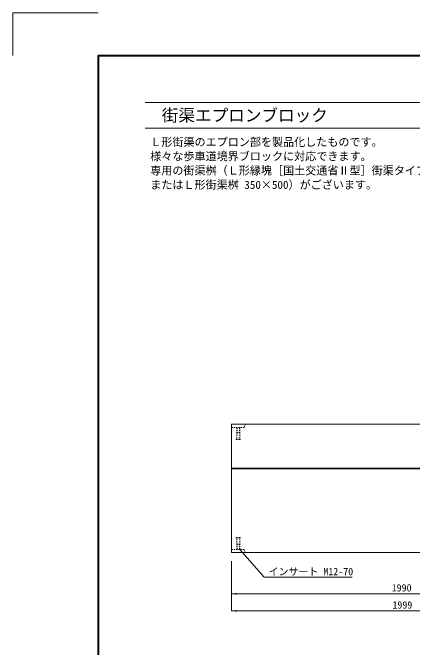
# Model space of a CAD drawing. Units: millimetres at full size. Extents: x 1547 to 6797, y -2117 to 5308.
# Drawn here: x 1547 to 3885, y 1598 to 5308 of the extents above; entities that cross this region are included whole.
import ezdxf
from ezdxf.enums import TextEntityAlignment as Align

# ---------------------------------------------------------------- set-up
doc = ezdxf.new("R2010")
doc.units = ezdxf.units.MM
doc.header["$LTSCALE"] = 10
doc.linetypes.add('USER2', pattern=[1.35, 0.75, -0.6])
for name, color, linetype, lineweight in [('Defpoints_3', 7, 'Continuous', 13), ('図枠', 7, 'Continuous', 5), ('寸法線', 7, 'Continuous', 13), ('引出線', 4, 'Continuous', 13), ('本体', 2, 'Continuous', 13), ('部品', 3, 'USER2', 5)]:
    doc.layers.add(name, color=color, linetype=linetype, lineweight=lineweight)
doc.styles.add('ＭＳ ゴシック', font='')
doc.styles.get('ＭＳ ゴシック').set_extended_font_data('MS Gothic')

# ---------------------------------------------------------------- blocks, each defined once
blk = doc.blocks.new('filled_arrow')
at = {"color": 0, "linetype": 'Continuous', "lineweight": -2}
blk.add_solid([(7.5, 1.25), (0, 0), (7.5, -1.25)], dxfattribs=at)

msp = doc.modelspace()

# ---------------------------------------------------------------- linework, layer by layer
at = {"layer": 'Defpoints_3'}
for p, q in [((1547.41, 5307.89), (1547.41, 5057.89)), ((2047.41, 5307.89), (1547.41, 5307.89))]:
    msp.add_line(p, q, dxfattribs=at)
at = {"layer": '図枠', "lineweight": 40}
for q in [(6547.41, 5057.89), (2047.41, -1867.11)]:
    msp.add_line((2047.41, 5057.89), q, dxfattribs=at)
at = {"layer": '図枠', "lineweight": 13}
for p, q in [((2322.41, 4782.89), (5485.38, 4782.89)), ((2322.41, 4632.89), (5485.38, 4632.89))]:
    msp.add_line(p, q, dxfattribs=at)
at = {"layer": '寸法線'}
for p, q in [((2827.39, 2101.38), (2827.39, 1910.4)), ((2827.39, 2101.38), (2827.39, 1810.4)), ((2827.39, 1910.4), (4817.39, 1910.4)), ((2827.39, 1810.4), (4826.39, 1810.4))]:
    msp.add_line(p, q, dxfattribs=at)
at = {"layer": '引出線'}
msp.add_lwpolyline([(2875.89, 2170.38), (3019.22, 2007.75), (3533.28, 2007.75)], dxfattribs=at)
at = {"layer": '本体'}
for p, q in [((2827.39, 2901.38), (4817.39, 2901.38)), ((2827.39, 2151.38), (2827.39, 2901.38)), ((4817.39, 2151.38), (2827.39, 2151.38))]:
    msp.add_line(p, q, dxfattribs=at)
at = {"layer": '本体', "linetype": 'USER2', "lineweight": 9}
for p, q in [((2902.39, 2882.38), (2907.39, 2901.38)), ((2827.39, 2882.38), (2902.39, 2882.38)), ((2827.39, 2170.38), (2902.39, 2170.38)), ((2902.39, 2170.38), (2907.39, 2151.38))]:
    msp.add_line(p, q, dxfattribs=at)
at = {"layer": '本体', "lineweight": 9}
for p, q in [((4817.39, 2644.38), (2827.39, 2644.38)), ((4817.39, 2641.38), (2827.39, 2641.38))]:
    msp.add_line(p, q, dxfattribs=at)
at = {"layer": '部品'}
for p, q in [((2858.89, 2882.38), (2858.89, 2815.38)), ((2861.39, 2882.38), (2861.39, 2852.38)), ((2873.39, 2882.38), (2873.39, 2852.38)), ((2875.89, 2882.38), (2875.89, 2815.38)), ((2861.39, 2852.38), (2873.39, 2852.38)), ((2854.89, 2815.38), (2879.89, 2815.38)), ((2854.89, 2815.38), (2854.89, 2812.38)), ((2854.89, 2812.38), (2879.89, 2812.38)), ((2879.89, 2815.38), (2879.89, 2812.38)), ((2854.89, 2240.38), (2879.89, 2240.38)), ((2854.89, 2237.38), (2854.89, 2240.38)), ((2854.89, 2237.38), (2879.89, 2237.38)), ((2858.89, 2170.38), (2858.89, 2237.38)), ((2875.89, 2170.38), (2875.89, 2237.38)), ((2879.89, 2237.38), (2879.89, 2240.38)), ((2861.39, 2200.38), (2873.39, 2200.38)), ((2861.39, 2170.38), (2861.39, 2200.38)), ((2873.39, 2170.38), (2873.39, 2200.38))]:
    msp.add_line(p, q, dxfattribs=at)

# ---------------------------------------------------------------- block references
at = {"layer": '寸法線', "xscale": 4, "yscale": 4}
for p in [(2827.39, 1910.4), (2827.39, 1810.4)]:
    msp.add_blockref('filled_arrow', p, dxfattribs=at)
at = {"layer": '引出線', "xscale": 0.16, "yscale": 0.16, "rotation": 311.4}
msp.add_blockref('filled_arrow', (2875.89, 2170.38), dxfattribs=at)

# ---------------------------------------------------------------- texts
at = {"layer": '図枠', "style": 'ＭＳ ゴシック'}
msp.add_text('\u3000街渠エプロンブロック', height=71.21, dxfattribs=at).set_placement((2322.41, 4707.89), align=Align.MIDDLE_LEFT)
for s, p in [('Ｌ形街渠のエプロン部を製品化したものです。', (2351.97, 4575.4)), ('様々な歩車道境界ブロックに対応できます。', (2351.97, 4492.06)), ('専用の街渠桝（Ｌ形縁塊［国土交通省Ⅱ型］街渠タイプ、', (2351.97, 4408.73)), ('またはＬ形街渠桝 350×500）がございます。', (2351.97, 4325.4))]:
    msp.add_text(s, height=47.47, dxfattribs=at).set_placement(p, align=Align.TOP_LEFT)
at = {"layer": '寸法線', "style": 'ＭＳ ゴシック'}
for s, p in [('1990', (3822.39, 1945.4)), ('1999', (3826.89, 1845.4))]:
    msp.add_text(s, height=42.72, dxfattribs=at).set_placement(p, align=Align.MIDDLE_CENTER)
at = {"layer": '引出線', "style": 'ＭＳ ゴシック'}
msp.add_text('インサート M12-70', height=42.72, dxfattribs=at).set_placement((3044.22, 2061.75), align=Align.TOP_LEFT)

doc.saveas('drawing.dxf')
